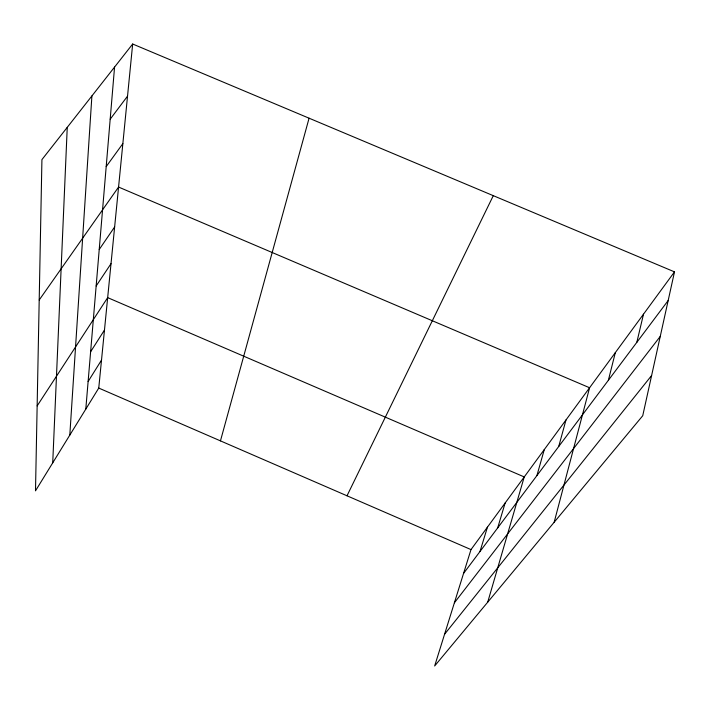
<?xml version="1.0" encoding="UTF-8"?>
<svg xmlns="http://www.w3.org/2000/svg" width="710" height="710" viewBox="0 0 710 710"><rect width="100%" height="100%" fill="white"/><g stroke="black" fill="none" stroke-linecap="round" stroke-linejoin="round"><path stroke-width="1.06" d="M52.726 462.849L67.246 127.365M69.811 435.088L91.901 95.948M85.795 409.129L114.567 67.086M132.672 44.011L41.925 159.617L35.5 490.832L98.752 388.068L132.672 44.011L674.5 271.868L642.736 415.732L434.653 665.989L470.996 549.593L674.5 271.868M636.826 342.335L643.509 314.166M608.372 380.276L615.322 352.63M554.164 522.258L589.584 387.749L118.57 187.058L39.201 300.01M220.455 440.883L309.081 118.197M558.717 446.51L565.994 419.947M536.911 475.585L544.286 449.581M487.717 602.169L524.237 476.934L107.671 297.632L37.151 405.898M497.683 527.903L505.138 502.999M479.987 551.51L487.442 527.148M347.012 495.802L493.29 195.658M88.12 381.501L101.512 360.103M90.614 351.761L104.476 330.043M96.152 285.988L111.017 263.676M99.222 249.503L114.638 226.934M106.198 166.584L122.857 143.624M463.55 573.432L668.172 300.525M110.183 119.2L127.534 96.143M454.373 602.817L660.247 336.425M444.558 634.27L651.611 375.528M98.752 388.068L470.996 549.593"/></g></svg>
